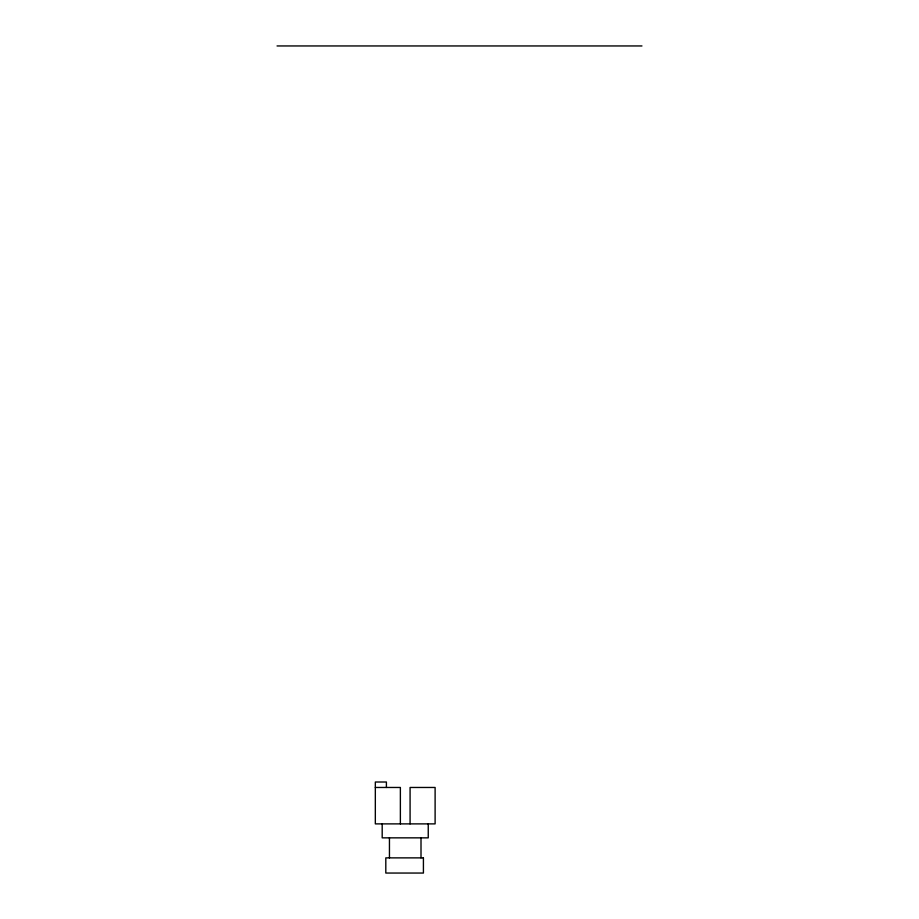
<?xml version="1.0" encoding="UTF-8"?>
<svg xmlns="http://www.w3.org/2000/svg" width="919" height="919" viewBox="0 0 919 919"><rect width="100%" height="100%" fill="white"/><g stroke="black" fill="none" stroke-linecap="round" stroke-linejoin="round"><path stroke-width="1.38" d="M277.044 45.95L641.956 45.95M375.331 787.468L400.374 787.468L400.374 823.884M428.243 823.884L428.243 837.852L382.189 837.852L382.189 823.884M421.005 837.852L421.005 857.875M410.081 823.884L410.081 787.468L435.112 787.468L435.112 823.884L375.331 823.884L375.331 782.012L386.405 782.012L386.405 787.468M389.449 837.852L389.449 857.875M423.418 857.875L385.808 857.875L385.808 873.05L423.418 873.05L423.418 857.875"/></g></svg>
